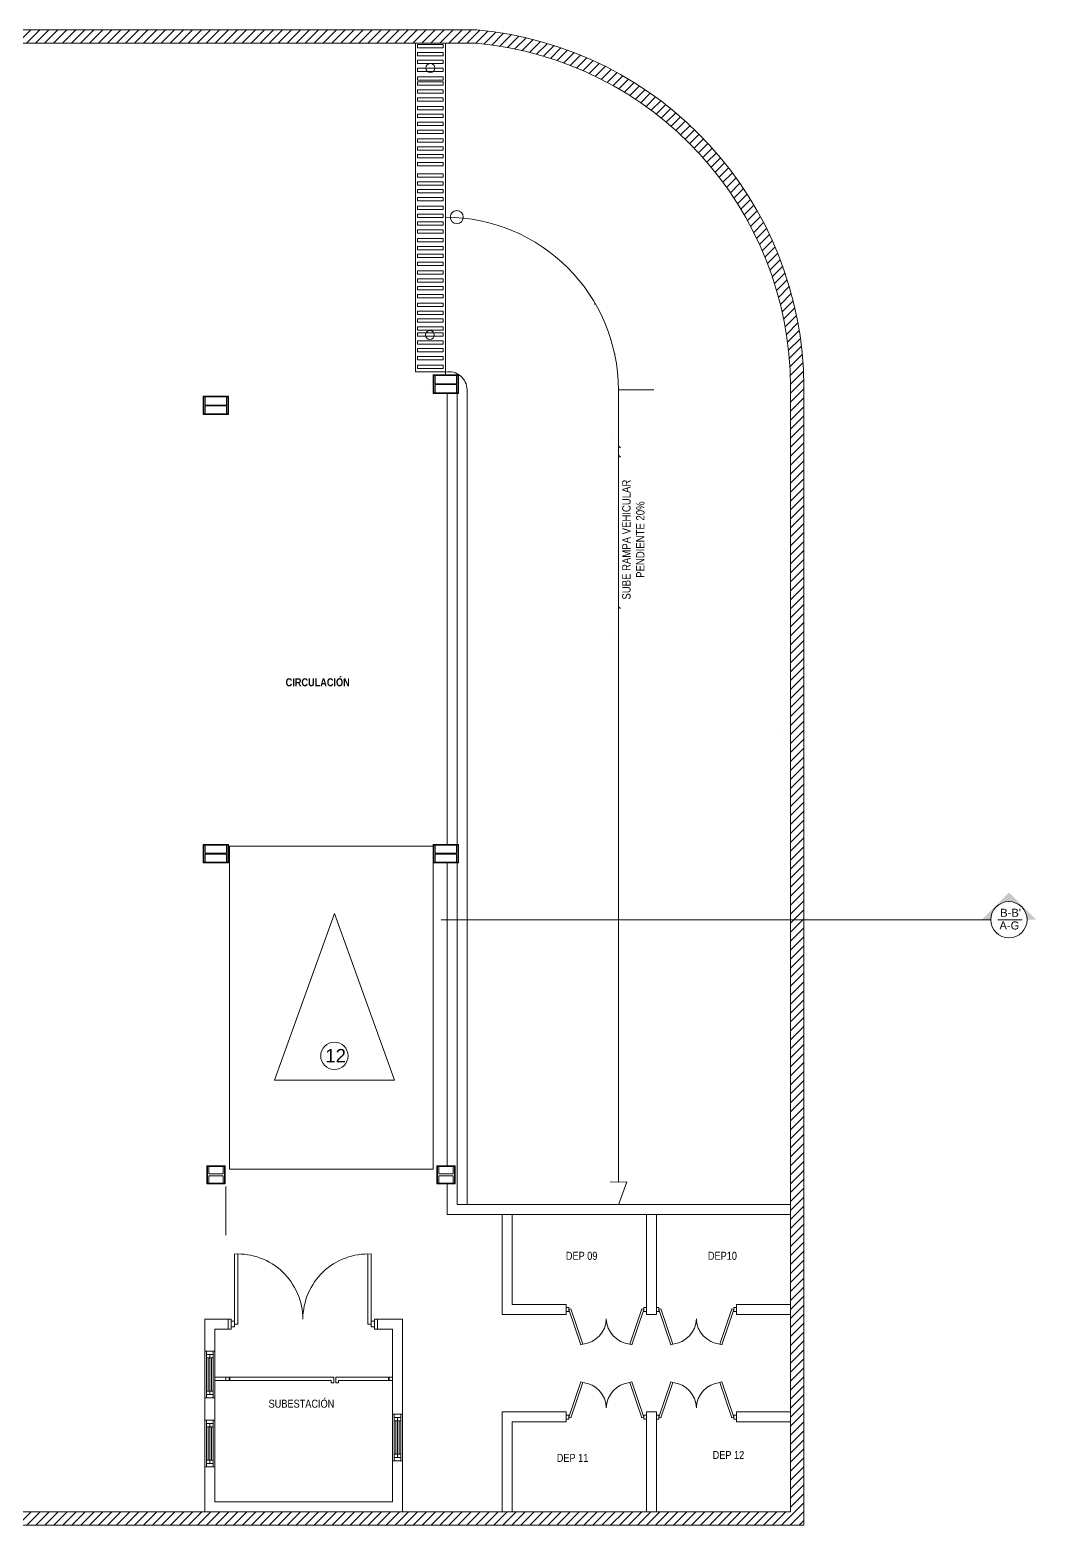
# Model space of a CAD drawing. Extents: x 1270 to 1442, y 932 to 1016.
# Drawn here: x 1301.75 to 1316.84, y 990.56 to 1012.99 of the extents above; entities that cross this region are included whole.
import ezdxf

# ---------------------------------------------------------------- set-up
doc = ezdxf.new("R2010")
doc.units = 0
doc.header["$MEASUREMENT"] = 0
doc.linetypes.add('ACAD_ISO02W100', pattern=[15, 12, -3])
doc.linetypes.add('ACAD_ISO10W100', pattern=[18, 12, -3, 0, -3])
for name, color, linetype, lineweight in [('arquitecturapasito', 252, 'Continuous', 5), ('estructural', 201, 'Continuous', 15), ('puertas', 34, 'Continuous', 9), ('ventanas', 4, 'Continuous', 9)]:
    doc.layers.add(name, color=color, linetype=linetype, lineweight=lineweight)
doc.styles.add('ROMANS', font='ROMANS.shx')
doc.styles.get("Standard").update_dxf_attribs({"font": 'arial.ttf'})

# ---------------------------------------------------------------- blocks, each defined once
blk = doc.blocks.new('ventana mobil')
at = {"layer": 'ventanas'}
for p, q in [((0, 0), (0.05, 0)), ((0, -0.1), (0, 0)), ((0.05, 0), (0.05, -0.1)), ((0.05, 0), (0.7, 0)), ((0.1, 0), (0.1, -0.1)), ((0.6, -0.1), (0.6, 0)), ((0.65, 0), (0.65, -0.1)), ((0.7, 0), (0.7, -0.1)), ((0.05, -0.1), (0, -0.1)), ((0.05, -0.05), (0.65, -0.05)), ((0.1, -0.1), (0.05, -0.1)), ((0.1, -0.025), (0.6, -0.025)), ((0.1, -0.075), (0.6, -0.075)), ((0.1, -0.1), (0.7, -0.1))]:
    blk.add_line(p, q, dxfattribs=at)
blk = doc.blocks.new('pi')
at = {"layer": 'puertas'}
for p, q in [((1300.377, 1044.61), (1300.405, 1044.62)), ((1300.377, 1044.61), (1300.557, 1044.079)), ((1300.405, 1044.62), (1300.586, 1044.089)), ((1301.29, 1044.089), (1301.471, 1044.62)), ((1301.319, 1044.079), (1301.499, 1044.61)), ((1301.499, 1044.61), (1301.471, 1044.62)), ((1301.471, 1044.62), (1301.499, 1044.61)), ((1300.557, 1044.079), (1300.586, 1044.089)), ((1301.29, 1044.089), (1301.319, 1044.079))]:
    blk.add_line(p, q, dxfattribs=at)
for points in [[(1300.338, 1044.641), (1300.377, 1044.641), (1300.377, 1044.58), (1300.338, 1044.58)], [(1301.499, 1044.641), (1301.538, 1044.641), (1301.538, 1044.58), (1301.499, 1044.58)]]:
    blk.add_lwpolyline(points, close=True, dxfattribs=at)
for centre, start, end in [((1300.544, 1044.481), 276.1123, 358.675), ((1301.332, 1044.481), 181.325, 263.8877)]:
    blk.add_arc(centre, 0.394, start, end, dxfattribs=at)
blk = doc.blocks.new('columna')
at = {"layer": 'estructural'}
for p, q in [((-0.256, 0.36), (0, 0.36)), ((-0.256, 0.34), (-0.256, 0.36)), ((-0.134, 0.34), (-0.256, 0.34)), ((-0.134, 0.36), (-0.134, 0.36)), ((-0.134, 0.34), (-0.134, 0.02)), ((-0.122, 0.36), (-0.122, 0.36)), ((0, 0.34), (-0.122, 0.34)), ((-0.122, 0.34), (-0.122, 0.02)), ((0, 0.36), (0, 0.34)), ((-0.134, 0.02), (-0.256, 0.02)), ((-0.256, 0.02), (-0.256, 0)), ((-0.256, 0), (0, 0)), ((-0.134, 0), (-0.134, 0)), ((0, 0.02), (-0.122, 0.02)), ((-0.122, 0), (-0.122, 0)), ((0, 0), (0, 0.02))]:
    blk.add_line(p, q, dxfattribs=at)
blk = doc.blocks.new('columna25')
at = {"layer": 'estructural'}
for p, q in [((-0.254, 0.2529), (0, 0.2529)), ((-0.254, 0.2331), (-0.254, 0.2529)), ((-0.142, 0.2331), (-0.254, 0.2331)), ((-0.142, 0.2331), (-0.142, 0.0198)), ((0, 0.2331), (-0.112, 0.2331)), ((-0.112, 0.2331), (-0.112, 0.0198)), ((0, 0.2529), (0, 0.2331)), ((-0.254, 0), (-0.254, 0.0198)), ((-0.254, 0.0198), (-0.142, 0.0198)), ((0, 0), (-0.254, 0)), ((-0.112, 0.0198), (0, 0.0198)), ((0, 0.0198), (0, 0))]:
    blk.add_line(p, q, dxfattribs=at)

msp = doc.modelspace()

# ---------------------------------------------------------------- hatches: boundary and pattern name
at = {"layer": 'arquitecturapasito'}
h = msp.add_hatch(dxfattribs=at)
h.set_pattern_fill('ANSI31', color=252, scale=0.03, style=0)
h.set_pattern_definition([(45, (562.36143, -117.4603), (-0.067351921, 0.067351921), [])])
h.paths.add_polyline_path([(1308.45, 1012.986), (1277.482, 1012.986), (1277.482, 1010.154), (1277.482, 1004.718), (1277.482, 990.563), (1299.336, 990.563), (1313.352, 990.563), (1313.352, 1007.632, 0.387418)])
h.paths.add_polyline_path([(1308.441, 1012.786, -0.386911), (1313.152, 1007.632), (1313.152, 990.763), (1299.336, 990.763), (1277.682, 990.763), (1277.682, 1004.718), (1277.682, 1010.154), (1277.682, 1012.786)], flags=16)
at = {"layer": 'arquitecturapasito', "ltscale": 6}
msp.add_hatch(color=252, dxfattribs=at).paths.add_polyline_path([(1316.156, 999.642), (1316.02, 999.642), (1316.428, 1000.05), (1316.836, 999.642), (1316.7, 999.642, 1)])

# ---------------------------------------------------------------- linework, layer by layer
at = {"layer": 'arquitecturapasito', "color": 252}
for p, q in [((1307.531, 1012.786), (1307.531, 1007.859)), ((1307.981, 1012.786), (1307.531, 1012.786)), ((1307.981, 1012.786), (1307.981, 1007.818)), ((1307.981, 1007.859), (1307.531, 1007.859)), ((1307.758, 1007.588), (1307.758, 1007.588)), ((1308.006, 1007.526), (1308.006, 1000.78)), ((1308.156, 1007.526), (1308.156, 1000.771)), ((1308.302, 1007.588), (1308.302, 995.371)), ((1310.574, 995.708), (1310.574, 1007.588)), ((1310.574, 1007.588), (1311.103, 1007.588)), ((1310.474, 1006.873), (1310.474, 1006.873)), ((1310.575, 1006.75), (1310.603, 1006.721)), ((1310.575, 1006.608), (1310.603, 1006.58)), ((1310.575, 1004.335), (1310.603, 1004.307)), ((1310.504, 1003.84), (1310.504, 1003.84)), ((1308.006, 1000.495), (1308.006, 995.953)), ((1308.156, 1000.495), (1308.156, 995.371)), ((1308.006, 995.679), (1308.006, 995.627)), ((1308.006, 995.627), (1308.006, 995.221)), ((1310.45, 995.708), (1310.699, 995.709)), ((1310.575, 995.733), (1310.574, 995.733)), ((1310.574, 995.368), (1310.699, 995.709)), ((1304.686, 995.539), (1304.686, 995.539)), ((1308.156, 995.371), (1313.152, 995.371)), ((1310.574, 995.368), (1310.574, 995.371)), ((1308.006, 995.221), (1310.021, 995.221)), ((1308.831, 993.721), (1308.831, 995.221)), ((1308.981, 993.871), (1308.981, 995.221)), ((1310.021, 995.221), (1313.152, 995.221)), ((1310.991, 993.721), (1310.991, 995.221)), ((1311.141, 993.721), (1311.141, 995.221)), ((1304.814, 993.579), (1304.814, 994.629)), ((1304.864, 993.579), (1304.864, 994.629)), ((1306.817, 993.579), (1306.817, 994.629)), ((1306.867, 993.579), (1306.867, 994.629)), ((1308.981, 993.871), (1309.791, 993.871)), ((1309.791, 993.721), (1309.791, 993.871)), ((1312.341, 993.871), (1313.152, 993.871)), ((1312.341, 993.871), (1312.341, 993.721)), ((1304.718, 993.653), (1304.371, 993.653)), ((1304.371, 993.17), (1304.371, 993.653)), ((1304.718, 993.503), (1304.718, 993.653)), ((1304.764, 993.653), (1304.718, 993.653)), ((1304.764, 993.503), (1304.764, 993.653)), ((1304.814, 993.62), (1304.764, 993.62)), ((1304.764, 993.62), (1304.814, 993.62)), ((1304.814, 993.62), (1304.814, 993.538)), ((1304.814, 993.579), (1304.864, 993.579)), ((1306.867, 993.579), (1306.817, 993.579)), ((1306.917, 993.62), (1306.867, 993.62)), ((1306.867, 993.62), (1306.867, 993.538)), ((1306.917, 993.653), (1306.962, 993.653)), ((1306.917, 993.503), (1306.917, 993.653)), ((1307.336, 993.653), (1306.962, 993.653)), ((1306.962, 993.503), (1306.962, 993.653)), ((1307.336, 993.653), (1307.336, 992.226)), ((1308.831, 993.721), (1309.791, 993.721)), ((1310.991, 993.721), (1311.141, 993.721)), ((1312.341, 993.721), (1313.152, 993.721)), ((1304.521, 993.503), (1304.718, 993.503)), ((1304.521, 993.503), (1304.521, 993.17)), ((1304.764, 993.503), (1304.718, 993.503)), ((1304.764, 993.538), (1304.814, 993.538)), ((1306.917, 993.538), (1306.867, 993.538)), ((1306.962, 993.503), (1306.917, 993.503)), ((1307.186, 993.503), (1306.962, 993.503)), ((1307.186, 993.503), (1307.186, 992.226)), ((1304.371, 992.47), (1304.371, 993.17)), ((1304.521, 993.17), (1304.371, 993.17)), ((1304.521, 992.47), (1304.521, 993.17)), ((1306.305, 992.784), (1304.521, 992.784)), ((1306.266, 992.734), (1304.521, 992.734)), ((1304.736, 992.784), (1304.686, 992.784)), ((1304.686, 992.734), (1304.686, 992.784)), ((1304.736, 992.734), (1304.686, 992.734)), ((1304.736, 992.734), (1304.736, 992.784)), ((1304.746, 992.734), (1304.746, 992.784)), ((1306.266, 992.734), (1306.266, 992.696)), ((1306.305, 992.696), (1306.266, 992.696)), ((1306.305, 992.784), (1306.305, 992.696)), ((1307.126, 992.784), (1306.336, 992.784)), ((1306.394, 992.784), (1306.336, 992.784)), ((1306.336, 992.784), (1306.336, 992.696)), ((1306.376, 992.696), (1306.336, 992.696)), ((1307.126, 992.734), (1306.376, 992.734)), ((1306.376, 992.734), (1306.376, 992.696)), ((1307.126, 992.734), (1307.126, 992.784)), ((1307.186, 992.784), (1307.136, 992.784)), ((1307.136, 992.734), (1307.136, 992.784)), ((1307.186, 992.734), (1307.136, 992.734)), ((1307.186, 992.784), (1307.186, 992.734)), ((1304.521, 992.47), (1304.371, 992.47)), ((1304.371, 992.135), (1304.371, 992.47)), ((1304.521, 992.47), (1304.521, 992.135)), ((1307.186, 991.526), (1307.186, 992.226)), ((1307.186, 992.226), (1307.336, 992.226)), ((1307.336, 992.226), (1307.336, 991.526)), ((1308.831, 992.263), (1309.791, 992.263)), ((1308.831, 992.263), (1308.831, 990.763)), ((1309.791, 992.263), (1309.791, 992.113)), ((1310.991, 992.263), (1311.141, 992.263)), ((1310.991, 992.263), (1310.991, 990.763)), ((1311.141, 992.263), (1311.141, 990.763)), ((1311.141, 992.263), (1311.141, 990.763)), ((1312.341, 992.263), (1312.341, 992.113)), ((1312.341, 992.263), (1313.152, 992.263)), ((1304.371, 991.435), (1304.371, 992.135)), ((1304.521, 992.135), (1304.371, 992.135)), ((1304.521, 991.435), (1304.521, 992.135)), ((1308.981, 992.113), (1309.791, 992.113)), ((1308.981, 992.113), (1308.981, 990.763)), ((1312.341, 992.113), (1313.152, 992.113)), ((1304.371, 991.435), (1304.371, 990.763)), ((1304.521, 991.435), (1304.371, 991.435)), ((1304.521, 991.435), (1304.521, 990.913)), ((1307.186, 991.526), (1307.186, 990.913)), ((1307.186, 991.526), (1307.336, 991.526)), ((1307.336, 991.526), (1307.336, 990.763)), ((1304.521, 990.913), (1307.186, 990.913))]:
    msp.add_line(p, q, dxfattribs=at)
at = {"layer": 'arquitecturapasito', "color": 252, "ltscale": 6}
for p, q in [((1310.574, 1007.588), (1310.574, 995.708)), ((1316.156, 999.642), (1307.916, 999.642)), ((1310.574, 995.371), (1310.574, 995.368))]:
    msp.add_line(p, q, dxfattribs=at)
at = {"layer": 'arquitecturapasito', "color": 252, "ltscale": 0.05}
msp.add_line((1304.381, 1007.274), (1304.38, 1007.274), dxfattribs=at)
at = {"layer": 'arquitecturapasito', "color": 252, "linetype": 'Continuous', "ltscale": 0.1}
msp.add_line((1304.686, 995.639), (1304.686, 994.913), dxfattribs=at)
at = {"layer": 'arquitecturapasito', "color": 252}
msp.add_lwpolyline([(1313.352, 1007.632), (1313.352, 990.563), (1299.336, 990.563), (1277.482, 990.563), (1277.482, 1004.718), (1277.482, 1010.154), (1277.482, 1012.986), (1308.45, 1012.986, -0.387418), (1313.352, 1007.632)], format="xyb", dxfattribs=at)
msp.add_lwpolyline([(1313.352, 1007.632), (1313.352, 990.563), (1299.336, 990.563), (1277.482, 990.563), (1277.482, 1004.718), (1277.482, 1010.154), (1277.482, 1012.986), (1308.45, 1012.986, -0.387418), (1313.352, 1007.632)], format="xyb", dxfattribs=at)
msp.add_lwpolyline([(1313.352, 1007.632), (1313.352, 990.563), (1299.336, 990.563), (1277.482, 990.563), (1277.482, 1004.718), (1277.482, 1010.154), (1277.482, 1012.986), (1308.45, 1012.986, -0.387418), (1313.352, 1007.632)], format="xyb", dxfattribs=at)
msp.add_lwpolyline([(1313.152, 1007.632), (1313.152, 990.763), (1299.336, 990.763), (1277.682, 990.763), (1277.682, 1004.718), (1277.682, 1010.154), (1277.682, 1012.786), (1308.441, 1012.786, -0.386911)], format="xyb", close=True, dxfattribs=at)
for points in [[(1307.56, 1012.768), (1307.56, 1012.718), (1307.945, 1012.718), (1307.945, 1012.768)], [(1307.56, 1012.768), (1307.56, 1012.718), (1307.945, 1012.718), (1307.945, 1012.768)], [(1307.56, 1012.648), (1307.56, 1012.598), (1307.945, 1012.598), (1307.945, 1012.648)], [(1307.56, 1012.648), (1307.56, 1012.598), (1307.945, 1012.598), (1307.945, 1012.648)], [(1307.56, 1012.532), (1307.56, 1012.482), (1307.945, 1012.482), (1307.945, 1012.532)], [(1307.56, 1012.532), (1307.56, 1012.482), (1307.945, 1012.482), (1307.945, 1012.532)], [(1307.56, 1012.412), (1307.56, 1012.362), (1307.945, 1012.362), (1307.945, 1012.412)], [(1307.56, 1012.412), (1307.56, 1012.362), (1307.945, 1012.362), (1307.945, 1012.412)], [(1307.56, 1012.283), (1307.56, 1012.233), (1307.945, 1012.233), (1307.945, 1012.283)], [(1307.56, 1012.283), (1307.56, 1012.233), (1307.945, 1012.233), (1307.945, 1012.283)], [(1307.56, 1012.205), (1307.56, 1012.155), (1307.945, 1012.155), (1307.945, 1012.205)], [(1307.56, 1012.205), (1307.56, 1012.155), (1307.945, 1012.155), (1307.945, 1012.205)], [(1307.56, 1012.088), (1307.56, 1012.038), (1307.945, 1012.038), (1307.945, 1012.088)], [(1307.56, 1012.088), (1307.56, 1012.038), (1307.945, 1012.038), (1307.945, 1012.088)], [(1307.56, 1011.968), (1307.56, 1011.918), (1307.945, 1011.918), (1307.945, 1011.968)], [(1307.56, 1011.968), (1307.56, 1011.918), (1307.945, 1011.918), (1307.945, 1011.968)], [(1307.56, 1011.839), (1307.56, 1011.789), (1307.945, 1011.789), (1307.945, 1011.839)], [(1307.56, 1011.839), (1307.56, 1011.789), (1307.945, 1011.789), (1307.945, 1011.839)], [(1307.56, 1011.72), (1307.56, 1011.67), (1307.945, 1011.67), (1307.945, 1011.72)], [(1307.56, 1011.72), (1307.56, 1011.67), (1307.945, 1011.67), (1307.945, 1011.72)], [(1307.56, 1011.603), (1307.56, 1011.553), (1307.945, 1011.553), (1307.945, 1011.603)], [(1307.56, 1011.603), (1307.56, 1011.553), (1307.945, 1011.553), (1307.945, 1011.603)], [(1307.56, 1011.483), (1307.56, 1011.433), (1307.945, 1011.433), (1307.945, 1011.483)], [(1307.56, 1011.483), (1307.56, 1011.433), (1307.945, 1011.433), (1307.945, 1011.483)], [(1307.56, 1011.354), (1307.56, 1011.304), (1307.945, 1011.304), (1307.945, 1011.354)], [(1307.56, 1011.354), (1307.56, 1011.304), (1307.945, 1011.304), (1307.945, 1011.354)], [(1307.56, 1011.234), (1307.56, 1011.184), (1307.945, 1011.184), (1307.945, 1011.234)], [(1307.56, 1011.234), (1307.56, 1011.184), (1307.945, 1011.184), (1307.945, 1011.234)], [(1307.56, 1011.118), (1307.56, 1011.068), (1307.945, 1011.068), (1307.945, 1011.118)], [(1307.56, 1011.118), (1307.56, 1011.068), (1307.945, 1011.068), (1307.945, 1011.118)], [(1307.56, 1010.998), (1307.56, 1010.948), (1307.945, 1010.948), (1307.945, 1010.998)], [(1307.56, 1010.998), (1307.56, 1010.948), (1307.945, 1010.948), (1307.945, 1010.998)], [(1307.56, 1010.827), (1307.56, 1010.777), (1307.945, 1010.777), (1307.945, 1010.827)], [(1307.56, 1010.827), (1307.56, 1010.777), (1307.945, 1010.777), (1307.945, 1010.827)], [(1307.56, 1010.708), (1307.56, 1010.658), (1307.945, 1010.658), (1307.945, 1010.708)], [(1307.56, 1010.708), (1307.56, 1010.658), (1307.945, 1010.658), (1307.945, 1010.708)], [(1307.56, 1010.591), (1307.56, 1010.541), (1307.945, 1010.541), (1307.945, 1010.591)], [(1307.56, 1010.591), (1307.56, 1010.541), (1307.945, 1010.541), (1307.945, 1010.591)], [(1307.56, 1010.471), (1307.56, 1010.421), (1307.945, 1010.421), (1307.945, 1010.471)], [(1307.56, 1010.471), (1307.56, 1010.421), (1307.945, 1010.421), (1307.945, 1010.471)], [(1307.56, 1010.342), (1307.56, 1010.292), (1307.945, 1010.292), (1307.945, 1010.342)], [(1307.56, 1010.342), (1307.56, 1010.292), (1307.945, 1010.292), (1307.945, 1010.342)], [(1307.56, 1010.223), (1307.56, 1010.173), (1307.945, 1010.173), (1307.945, 1010.223)], [(1307.56, 1010.223), (1307.56, 1010.173), (1307.945, 1010.173), (1307.945, 1010.223)], [(1307.56, 1010.106), (1307.56, 1010.056), (1307.945, 1010.056), (1307.945, 1010.106)], [(1307.56, 1010.106), (1307.56, 1010.056), (1307.945, 1010.056), (1307.945, 1010.106)], [(1307.56, 1009.986), (1307.56, 1009.936), (1307.945, 1009.936), (1307.945, 1009.986)], [(1307.56, 1009.986), (1307.56, 1009.936), (1307.945, 1009.936), (1307.945, 1009.986)], [(1307.56, 1009.857), (1307.56, 1009.807), (1307.945, 1009.807), (1307.945, 1009.857)], [(1307.56, 1009.857), (1307.56, 1009.807), (1307.945, 1009.807), (1307.945, 1009.857)], [(1307.56, 1009.738), (1307.56, 1009.688), (1307.945, 1009.688), (1307.945, 1009.738)], [(1307.56, 1009.738), (1307.56, 1009.688), (1307.945, 1009.688), (1307.945, 1009.738)], [(1307.56, 1009.621), (1307.56, 1009.571), (1307.945, 1009.571), (1307.945, 1009.621)], [(1307.56, 1009.621), (1307.56, 1009.571), (1307.945, 1009.571), (1307.945, 1009.621)], [(1307.56, 1009.501), (1307.56, 1009.451), (1307.945, 1009.451), (1307.945, 1009.501)], [(1307.56, 1009.501), (1307.56, 1009.451), (1307.945, 1009.451), (1307.945, 1009.501)], [(1307.56, 1009.372), (1307.56, 1009.322), (1307.945, 1009.322), (1307.945, 1009.372)], [(1307.56, 1009.372), (1307.56, 1009.322), (1307.945, 1009.322), (1307.945, 1009.372)], [(1307.56, 1009.253), (1307.56, 1009.203), (1307.945, 1009.203), (1307.945, 1009.253)], [(1307.56, 1009.253), (1307.56, 1009.203), (1307.945, 1009.203), (1307.945, 1009.253)], [(1307.56, 1009.136), (1307.56, 1009.086), (1307.945, 1009.086), (1307.945, 1009.136)], [(1307.56, 1009.136), (1307.56, 1009.086), (1307.945, 1009.086), (1307.945, 1009.136)], [(1307.56, 1009.016), (1307.56, 1008.966), (1307.945, 1008.966), (1307.945, 1009.016)], [(1307.56, 1009.016), (1307.56, 1008.966), (1307.945, 1008.966), (1307.945, 1009.016)], [(1307.56, 1008.887), (1307.56, 1008.837), (1307.945, 1008.837), (1307.945, 1008.887)], [(1307.56, 1008.887), (1307.56, 1008.837), (1307.945, 1008.837), (1307.945, 1008.887)], [(1307.56, 1008.767), (1307.56, 1008.717), (1307.945, 1008.717), (1307.945, 1008.767)], [(1307.56, 1008.767), (1307.56, 1008.717), (1307.945, 1008.717), (1307.945, 1008.767)], [(1307.56, 1008.651), (1307.56, 1008.601), (1307.945, 1008.601), (1307.945, 1008.651)], [(1307.56, 1008.651), (1307.56, 1008.601), (1307.945, 1008.601), (1307.945, 1008.651)], [(1307.56, 1008.531), (1307.56, 1008.481), (1307.945, 1008.481), (1307.945, 1008.531)], [(1307.56, 1008.531), (1307.56, 1008.481), (1307.945, 1008.481), (1307.945, 1008.531)], [(1307.56, 1008.443), (1307.56, 1008.393), (1307.945, 1008.393), (1307.945, 1008.443)], [(1307.56, 1008.443), (1307.56, 1008.393), (1307.945, 1008.393), (1307.945, 1008.443)], [(1307.56, 1008.324), (1307.56, 1008.274), (1307.945, 1008.274), (1307.945, 1008.324)], [(1307.56, 1008.324), (1307.56, 1008.274), (1307.945, 1008.274), (1307.945, 1008.324)], [(1307.56, 1008.207), (1307.56, 1008.157), (1307.945, 1008.157), (1307.945, 1008.207)], [(1307.56, 1008.207), (1307.56, 1008.157), (1307.945, 1008.157), (1307.945, 1008.207)], [(1307.56, 1008.087), (1307.56, 1008.037), (1307.945, 1008.037), (1307.945, 1008.087)], [(1307.56, 1008.087), (1307.56, 1008.037), (1307.945, 1008.037), (1307.945, 1008.087)], [(1307.56, 1007.958), (1307.56, 1007.908), (1307.945, 1007.908), (1307.945, 1007.958)], [(1307.56, 1007.958), (1307.56, 1007.908), (1307.945, 1007.908), (1307.945, 1007.958)], [(1308.176, 1007.535), (1307.796, 1007.535), (1307.796, 1007.811), (1308.176, 1007.811)], [(1304.726, 1007.216), (1304.346, 1007.216), (1304.346, 1007.492), (1304.726, 1007.492)], [(1304.726, 1000.495), (1304.346, 1000.495), (1304.346, 1000.771), (1304.726, 1000.771)], [(1304.74, 1000.743), (1307.795, 1000.743), (1307.795, 995.9), (1304.74, 995.9)], [(1308.175, 1000.495), (1307.795, 1000.495), (1307.795, 1000.771), (1308.175, 1000.771)], [(1306.313, 999.735), (1305.413, 997.235), (1307.213, 997.235)], [(1304.4, 995.953), (1304.673, 995.953), (1304.673, 995.679), (1304.4, 995.679)], [(1304.4, 995.953), (1304.673, 995.953), (1304.673, 995.679), (1304.4, 995.679)], [(1304.4, 995.953), (1304.673, 995.953), (1304.673, 995.679), (1304.4, 995.679)], [(1308.122, 995.679), (1307.849, 995.679), (1307.849, 995.953), (1308.122, 995.953)], [(1308.122, 995.679), (1307.849, 995.679), (1307.849, 995.953), (1308.122, 995.953)], [(1308.122, 995.679), (1307.849, 995.679), (1307.849, 995.953), (1308.122, 995.953)], [(1308.122, 995.679), (1307.849, 995.679), (1307.849, 995.953), (1308.122, 995.953)], [(1308.122, 995.679), (1307.849, 995.679), (1307.849, 995.953), (1308.122, 995.953)]]:
    msp.add_lwpolyline(points, close=True, dxfattribs=at)
for points in [[(1308.166, 1007.545), (1307.806, 1007.545), (1307.806, 1007.801), (1308.166, 1007.801), (1308.166, 1007.545)], [(1304.716, 1007.226), (1304.356, 1007.226), (1304.356, 1007.482), (1304.716, 1007.482), (1304.716, 1007.226)], [(1304.716, 1000.505), (1304.356, 1000.505), (1304.356, 1000.761), (1304.716, 1000.761), (1304.716, 1000.505)], [(1304.716, 1000.505), (1304.356, 1000.505), (1304.356, 1000.761), (1304.716, 1000.761), (1304.716, 1000.505)], [(1304.716, 1000.505), (1304.356, 1000.505), (1304.356, 1000.761), (1304.716, 1000.761), (1304.716, 1000.505)], [(1308.165, 1000.505), (1307.805, 1000.505), (1307.805, 1000.761), (1308.165, 1000.761), (1308.165, 1000.505)], [(1304.41, 995.943), (1304.663, 995.943), (1304.663, 995.689), (1304.41, 995.689), (1304.41, 995.943)], [(1304.41, 995.943), (1304.663, 995.943), (1304.663, 995.689), (1304.41, 995.689), (1304.41, 995.943)], [(1304.41, 995.943), (1304.663, 995.943), (1304.663, 995.689), (1304.41, 995.689), (1304.41, 995.943)], [(1304.643, 995.943), (1304.663, 995.943), (1304.663, 995.689), (1304.643, 995.689)], [(1304.643, 995.943), (1304.663, 995.943), (1304.663, 995.689), (1304.643, 995.689)], [(1308.112, 995.689), (1307.859, 995.689), (1307.859, 995.943), (1308.112, 995.943), (1308.112, 995.689)], [(1308.112, 995.689), (1307.859, 995.689), (1307.859, 995.943), (1308.112, 995.943), (1308.112, 995.689)], [(1308.112, 995.689), (1307.859, 995.689), (1307.859, 995.943), (1308.112, 995.943), (1308.112, 995.689)], [(1308.112, 995.689), (1307.859, 995.689), (1307.859, 995.943), (1308.112, 995.943), (1308.112, 995.689)], [(1308.112, 995.689), (1307.859, 995.689), (1307.859, 995.943), (1308.112, 995.943), (1308.112, 995.689)], [(1313.352, 990.563), (1307.986, 990.563)]]:
    msp.add_lwpolyline(points, dxfattribs=at)
at = {"layer": 'arquitecturapasito', "color": 252, "linetype": 'ACAD_ISO02W100', "ltscale": 0.03}
msp.add_lwpolyline([(1313.011, 1002.49), (1313.011, 1002.49)], close=True, dxfattribs=at)
msp.add_lwpolyline([(1313.011, 1002.49), (1313.011, 1002.49)], close=True, dxfattribs=at)
at = {"layer": 'arquitecturapasito', "color": 252, "ltscale": 6}
msp.add_lwpolyline([(1316.26, 999.642), (1316.626, 999.642)], dxfattribs=at)
at = {"layer": 'arquitecturapasito', "color": 252}
for centre, radius in [((1307.753, 1012.414), 0.0666), ((1307.753, 1012.414), 0.0666), ((1308.149, 1010.179), 0.0976), ((1307.745, 1008.412), 0.0666), ((1307.745, 1008.412), 0.0666), ((1306.313, 997.6), 0.205)]:
    msp.add_circle(centre, radius, dxfattribs=at)
at = {"layer": 'arquitecturapasito', "color": 252, "ltscale": 6}
msp.add_circle((1316.428, 999.642), 0.272, dxfattribs=at)
msp.add_arc((1307.977, 1007.581), 2.597, 0.154, 89.8681, dxfattribs=at)
at = {"layer": 'arquitecturapasito', "color": 252}
for centre, radius, start, end in [((1308.03, 1007.588), 0.272, 0.0005, 100.4212), ((1304.862, 993.652), 0.978, 0.0487, 92.8113), ((1306.819, 993.652), 0.978, 87.1887, 179.9513)]:
    msp.add_arc(centre, radius, start, end, dxfattribs=at)
at = {"layer": 'arquitecturapasito', "color": 252, "linetype": 'ACAD_ISO10W100'}
for p in [(1310.214, 1008.874), (1310.214, 1008.874), (1310.518, 1008.124)]:
    msp.add_point(p, dxfattribs=at)

# ---------------------------------------------------------------- block references
at = {"layer": 'arquitecturapasito', "color": 252}
for name, p, rotation in [('columna', (1308.166, 1007.801), 90), ('columna', (1308.166, 1007.801), 90), ('columna', (1304.716, 1007.482), 90), ('columna', (1304.716, 1007.482), 90), ('columna', (1304.716, 1007.482), 90), ('columna', (1304.716, 1007.482), 90), ('columna', (1304.716, 1000.761), 90), ('columna', (1308.165, 1000.761), 90), ('columna25', (1304.41, 995.689), 270), ('columna25', (1304.41, 995.689), 270), ('columna25', (1307.859, 995.689), 270), ('ventana mobil', (1304.396, 992.47), 90), ('pi', (2612.679, 2036.792), 180), ('ventana mobil', (1307.211, 991.526), 90), ('ventana mobil', (1304.396, 991.435), 90)]:
    msp.add_blockref(name, p, dxfattribs=dict(at, rotation=rotation))
msp.add_blockref('pi', (9.453, -50.813), dxfattribs=at)
at = {"layer": 'arquitecturapasito', "color": 252, "xscale": -1}
msp.add_blockref('pi', (2612.679, -50.813), dxfattribs=at)
at = {"layer": 'arquitecturapasito', "color": 252, "xscale": -1, "rotation": 180}
msp.add_blockref('pi', (9.453, 2036.792), dxfattribs=at)

# ---------------------------------------------------------------- texts
at = {"layer": 'arquitecturapasito', "color": 252, "ltscale": 0.2, "insert": (1310.797, 1005.342), "char_height": 0.125, "width": 4.70814, "attachment_point": 5, "rotation": 90, "style": 'ROMANS'}
msp.add_mtext('{\\fArial Narrow|b0|i0|c0|p34;SUBE RAMPA VEHICULAR \\PPENDIENTE 20%}', dxfattribs=at)
at = {"layer": 'arquitecturapasito', "color": 252}
for s, insert, char_height, width, attachment_point in [('{\\fArial Narrow|b1|i0|c0|p34;CIRCULACIÓN}', (1306.063, 1003.202), 0.12, 0.95878, 5), ('A-G', (1316.435, 999.555), 0.12, 20.73043, 5), ("B-B'", (1316.453, 999.746), 0.12, 20.73043, 5), ('12', (1306.176, 997.503), 0.2, 0.22847, 7), ('{\\fArial Narrow|b0|i0|c0|p34;DEP 09}', (1309.784, 994.54), 0.12, 0.59583, 7), ('{\\fArial Narrow|b0|i0|c0|p34;DEP10}', (1311.914, 994.54), 0.12, 0.59583, 7), ('{\\fArial Narrow|b0|i0|c0|p34;SUBESTACIÓN} ', (1305.819, 992.383), 0.12, 0.86959, 5), ('{\\fArial Narrow|b0|i0|c0|p34;DEP 11}', (1309.648, 991.512), 0.12, 0.59583, 7), ('{\\fArial Narrow|b0|i0|c0|p34;DEP 12}', (1311.985, 991.555), 0.12, 0.59583, 7)]:
    msp.add_mtext(s, dxfattribs=dict(at, insert=insert, char_height=char_height, width=width, attachment_point=attachment_point))

doc.saveas('drawing.dxf')
